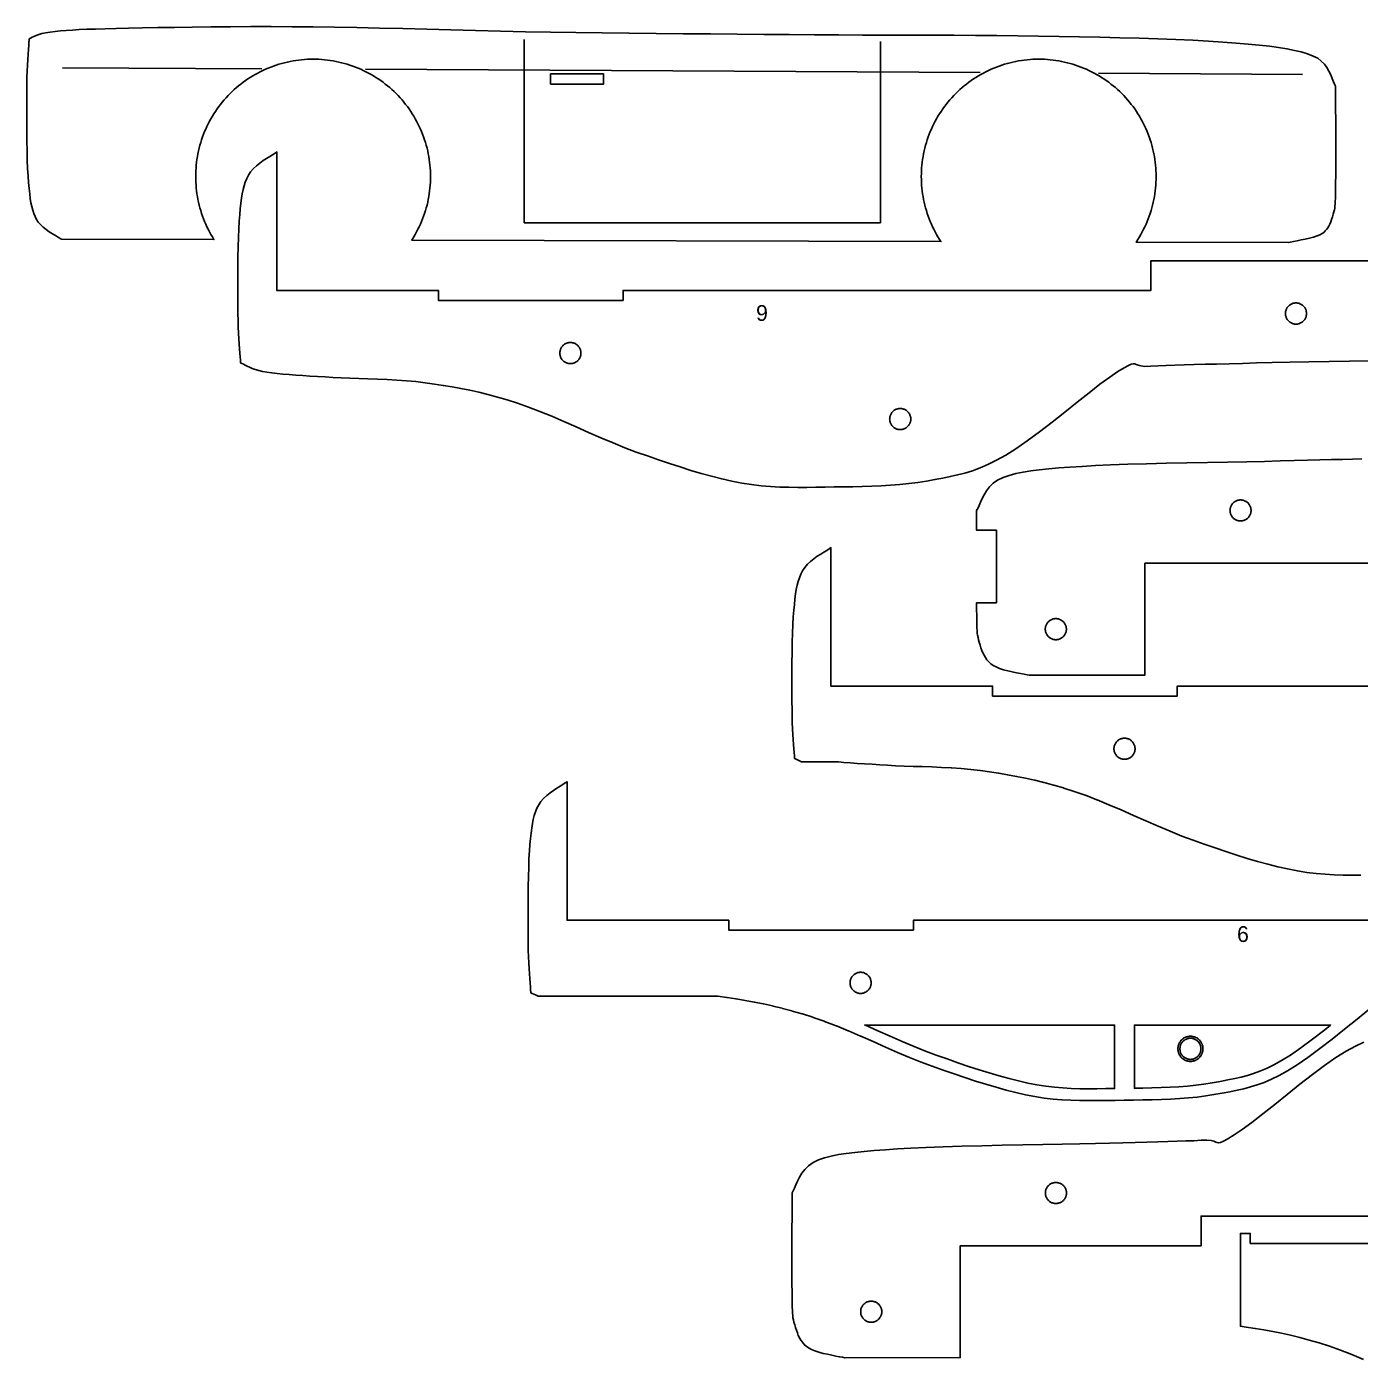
# Model space of a CAD drawing. Header units: metres. Extents: x 5 to 586, y 16 to 394.
# Drawn here: x 6 to 208.2, y 42.9 to 245 of the extents above; entities that cross this region are included whole.
import ezdxf
from ezdxf.enums import TextEntityAlignment as Align

# ---------------------------------------------------------------- set-up
doc = ezdxf.new("R2010")
doc.units = ezdxf.units.M
for name, color, linetype in [('CORTAR', 1, 'Continuous'), ('GRABAR', 5, 'Continuous'), ('GRABAR_RELLENO', 4, 'Continuous')]:
    doc.layers.add(name, color=color, linetype=linetype)

msp = doc.modelspace()

# ---------------------------------------------------------------- linework, layer by layer
at = {"layer": 'CORTAR'}
for points in [[(204.37, 236.08), (204.34, 236.13), (204.31, 236.19), (204.12, 236.62), (204.11, 236.65), (203.91, 237.16), (203.68, 237.71), (203.41, 238.26), (203.1, 238.81), (202.72, 239.32), (202.26, 239.78), (201.71, 240.2), (201.02, 240.55), (200.17, 240.87), (199.22, 241.16), (198.18, 241.41), (197.04, 241.64), (195.78, 241.85), (194.39, 242.03), (192.86, 242.2), (191.19, 242.36), (189.35, 242.52), (187.35, 242.67), (185.16, 242.82), (182.77, 242.95), (180.2, 243.06), (177.48, 243.16), (174.64, 243.25), (171.7, 243.32), (168.68, 243.39), (165.61, 243.46), (162.51, 243.51), (159.41, 243.57), (156.28, 243.62), (153.09, 243.65), (149.85, 243.67), (146.54, 243.69), (143.17, 243.7), (139.74, 243.71), (136.25, 243.72), (132.7, 243.73), (132.7, 243.73), (129.09, 243.74), (129.09, 243.74), (125.42, 243.77), (125.41, 243.77), (121.64, 243.8), (117.73, 243.83), (113.73, 243.86), (109.65, 243.9), (105.54, 243.93), (101.41, 243.97), (97.31, 244.01), (97.31, 244.01), (93.25, 244.06), (93.25, 244.06), (89.27, 244.11), (89.27, 244.11), (85.41, 244.17), (85.4, 244.17), (81.61, 244.24), (81.6, 244.24), (77.82, 244.32), (77.81, 244.32), (74.05, 244.41), (74.05, 244.41), (70.32, 244.51), (66.65, 244.61), (63.03, 244.7), (59.48, 244.79), (56.03, 244.87), (52.66, 244.93), (49.41, 244.97), (46.22, 244.99), (43.05, 245), (39.93, 245), (36.88, 244.98), (33.93, 244.96), (31.1, 244.93), (28.41, 244.89), (25.89, 244.85), (23.56, 244.81), (21.44, 244.77), (19.56, 244.73), (17.9, 244.69), (16.43, 244.64), (15.13, 244.6), (13.97, 244.55), (12.94, 244.49), (12.01, 244.42), (11.15, 244.35), (10.33, 244.27), (9.56, 244.18), (8.86, 244.07), (8.29, 243.95), (7.82, 243.81), (7.43, 243.67), (7.1, 243.53), (6.82, 243.39), (6.57, 243.25), (6.38, 243.13), (6.36, 242.78), (6.35, 242.78), (6.31, 242.2), (6.26, 241.55), (6.21, 240.83), (6.16, 240.04), (6.11, 239.18), (6.07, 238.27), (6.04, 237.29), (6.02, 236.26), (6.01, 235.09), (6, 233.77), (6, 232.33), (6, 230.8), (6.01, 229.25), (6.03, 227.69), (6.05, 226.18), (6.09, 224.76), (6.15, 223.47), (6.22, 222.34), (6.3, 221.35), (6.37, 220.46), (6.46, 219.66), (6.55, 218.94), (6.65, 218.29), (6.77, 217.71), (6.91, 217.18), (7.07, 216.68), (7.27, 216.21), (7.49, 215.77), (7.75, 215.37), (8.09, 214.99), (8.49, 214.61), (8.94, 214.25), (9.42, 213.91), (9.91, 213.6), (10.38, 213.31), (10.81, 213.05), (10.82, 213.04), (11.18, 212.81), (11.24, 212.78), (11.24, 212.77), (34.41, 212.71), (34.38, 212.75), (34.15, 213.12), (33.93, 213.5), (33.72, 213.88), (33.52, 214.27), (33.33, 214.66), (33.15, 215.06), (32.98, 215.46), (32.81, 215.86), (32.66, 216.27), (32.52, 216.69), (32.39, 217.1), (32.27, 217.52), (32.16, 217.94), (32.05, 218.37), (31.96, 218.8), (31.88, 219.23), (31.81, 219.66), (31.76, 220.09), (31.71, 220.52), (31.67, 220.96), (31.64, 221.4), (31.63, 221.83), (31.62, 222.27), (31.63, 222.71), (31.64, 223.14), (31.67, 223.58), (31.71, 224.01), (31.76, 224.45), (31.81, 224.88), (31.88, 225.31), (31.96, 225.74), (32.05, 226.17), (32.16, 226.59), (32.27, 227.02), (32.39, 227.44), (32.52, 227.85), (32.66, 228.27), (32.81, 228.68), (32.98, 229.08), (33.15, 229.48), (33.33, 229.88), (33.52, 230.27), (33.72, 230.66), (33.93, 231.04), (34.15, 231.42), (34.38, 231.79), (34.62, 232.16), (34.87, 232.52), (35.12, 232.87), (35.39, 233.22), (35.66, 233.56), (35.94, 233.9), (36.23, 234.22), (36.53, 234.54), (36.84, 234.86), (37.15, 235.16), (37.47, 235.46), (37.8, 235.75), (38.13, 236.03), (38.47, 236.3), (38.82, 236.57), (39.17, 236.82), (39.53, 237.07), (39.9, 237.31), (40.27, 237.54), (40.65, 237.76), (41.03, 237.97), (41.42, 238.17), (41.81, 238.36), (42.21, 238.54), (42.61, 238.71), (43.02, 238.88), (43.43, 239.03), (43.84, 239.17), (44.25, 239.3), (44.67, 239.42), (45.1, 239.54), (45.52, 239.64), (45.95, 239.73), (46.38, 239.81), (46.81, 239.88), (47.24, 239.94), (47.68, 239.98), (48.11, 240.02), (48.55, 240.05), (48.99, 240.06), (49.42, 240.07), (49.86, 240.06), (50.3, 240.05), (50.73, 240.02), (51.17, 239.98), (51.6, 239.94), (52.03, 239.88), (52.47, 239.81), (52.89, 239.73), (53.32, 239.64), (53.75, 239.54), (54.17, 239.42), (54.59, 239.3), (55.01, 239.17), (55.42, 239.03), (55.83, 238.88), (56.23, 238.71), (56.64, 238.54), (57.03, 238.36), (57.42, 238.17), (57.81, 237.97), (58.2, 237.76), (58.57, 237.54), (58.94, 237.31), (59.31, 237.07), (59.67, 236.82), (60.03, 236.57), (60.37, 236.3), (60.71, 236.03), (61.05, 235.75), (61.38, 235.46), (61.7, 235.16), (62.01, 234.86), (62.31, 234.54), (62.61, 234.22), (62.9, 233.9), (63.18, 233.56), (63.45, 233.22), (63.72, 232.87), (63.97, 232.52), (64.22, 232.16), (64.46, 231.79), (64.69, 231.42), (64.91, 231.04), (65.12, 230.66), (65.32, 230.27), (65.51, 229.88), (65.69, 229.48), (65.87, 229.08), (66.03, 228.68), (66.18, 228.27), (66.32, 227.85), (66.46, 227.44), (66.58, 227.02), (66.69, 226.59), (66.79, 226.17), (66.88, 225.74), (66.96, 225.31), (67.03, 224.88), (67.09, 224.45), (67.14, 224.01), (67.17, 223.58), (67.2, 223.14), (67.22, 222.71), (67.22, 222.27), (67.22, 221.83), (67.2, 221.4), (67.17, 220.96), (67.14, 220.52), (67.09, 220.09), (67.03, 219.66), (66.96, 219.23), (66.88, 218.8), (66.79, 218.37), (66.69, 217.94), (66.58, 217.52), (66.46, 217.1), (66.32, 216.69), (66.18, 216.27), (66.03, 215.86), (65.87, 215.46), (65.69, 215.06), (65.51, 214.66), (65.32, 214.27), (65.12, 213.88), (64.91, 213.5), (64.69, 213.12), (64.46, 212.75), (64.38, 212.63), (144.6, 212.41), (144.38, 212.75), (144.15, 213.12), (143.93, 213.5), (143.72, 213.88), (143.52, 214.27), (143.33, 214.66), (143.15, 215.06), (142.98, 215.46), (142.81, 215.86), (142.66, 216.27), (142.52, 216.69), (142.39, 217.1), (142.27, 217.52), (142.16, 217.94), (142.05, 218.37), (141.96, 218.8), (141.88, 219.23), (141.81, 219.66), (141.76, 220.09), (141.71, 220.52), (141.67, 220.96), (141.64, 221.4), (141.63, 221.83), (141.62, 222.27), (141.63, 222.71), (141.64, 223.14), (141.67, 223.58), (141.71, 224.01), (141.76, 224.45), (141.81, 224.88), (141.88, 225.31), (141.96, 225.74), (142.05, 226.17), (142.16, 226.59), (142.27, 227.02), (142.39, 227.44), (142.52, 227.85), (142.66, 228.27), (142.81, 228.68), (142.98, 229.08), (143.15, 229.48), (143.33, 229.88), (143.52, 230.27), (143.72, 230.66), (143.93, 231.04), (144.15, 231.42), (144.38, 231.79), (144.62, 232.16), (144.87, 232.52), (145.12, 232.87), (145.39, 233.22), (145.66, 233.56), (145.94, 233.9), (146.23, 234.22), (146.53, 234.54), (146.84, 234.86), (147.15, 235.16), (147.47, 235.46), (147.8, 235.75), (148.13, 236.03), (148.47, 236.3), (148.82, 236.57), (149.17, 236.82), (149.53, 237.07), (149.9, 237.31), (150.27, 237.54), (150.65, 237.76), (151.03, 237.97), (151.42, 238.17), (151.81, 238.36), (152.21, 238.54), (152.61, 238.71), (153.02, 238.88), (153.43, 239.03), (153.84, 239.17), (154.25, 239.3), (154.67, 239.42), (155.1, 239.54), (155.52, 239.64), (155.95, 239.73), (156.38, 239.81), (156.81, 239.88), (157.24, 239.94), (157.68, 239.98), (158.11, 240.02), (158.55, 240.05), (158.99, 240.06), (159.42, 240.07), (159.86, 240.06), (160.3, 240.05), (160.73, 240.02), (161.17, 239.98), (161.6, 239.94), (162.03, 239.88), (162.47, 239.81), (162.89, 239.73), (163.32, 239.64), (163.75, 239.54), (164.17, 239.42), (164.59, 239.3), (165.01, 239.17), (165.42, 239.03), (165.83, 238.88), (166.23, 238.71), (166.64, 238.54), (167.03, 238.36), (167.42, 238.17), (167.81, 237.97), (168.2, 237.76), (168.57, 237.54), (168.94, 237.31), (169.31, 237.07), (169.67, 236.82), (170.03, 236.57), (170.37, 236.3), (170.71, 236.03), (171.05, 235.75), (171.38, 235.46), (171.7, 235.16), (172.01, 234.86), (172.31, 234.54), (172.61, 234.22), (172.9, 233.9), (173.18, 233.56), (173.45, 233.22), (173.72, 232.87), (173.97, 232.52), (174.22, 232.16), (174.46, 231.79), (174.69, 231.42), (174.91, 231.04), (175.12, 230.66), (175.32, 230.27), (175.51, 229.88), (175.69, 229.48), (175.87, 229.08), (176.03, 228.68), (176.18, 228.27), (176.32, 227.85), (176.46, 227.44), (176.58, 227.02), (176.69, 226.59), (176.79, 226.17), (176.88, 225.74), (176.96, 225.31), (177.03, 224.88), (177.09, 224.45), (177.14, 224.01), (177.17, 223.58), (177.2, 223.14), (177.22, 222.71), (177.22, 222.27), (177.22, 221.83), (177.2, 221.4), (177.17, 220.96), (177.14, 220.52), (177.09, 220.09), (177.03, 219.66), (176.96, 219.23), (176.88, 218.8), (176.79, 218.37), (176.69, 217.94), (176.58, 217.52), (176.46, 217.1), (176.32, 216.69), (176.18, 216.27), (176.03, 215.86), (175.87, 215.46), (175.69, 215.06), (175.51, 214.66), (175.32, 214.27), (175.12, 213.88), (174.91, 213.5), (174.69, 213.12), (174.46, 212.75), (174.22, 212.38), (174.19, 212.33), (197.31, 212.27), (197.54, 212.32), (197.57, 212.33), (198.03, 212.42), (198.04, 212.42), (198.59, 212.53), (199.19, 212.65), (199.83, 212.78), (200.46, 212.92), (201.07, 213.09), (201.61, 213.26), (202.06, 213.44), (202.38, 213.62), (202.64, 213.8), (202.87, 214.02), (203.07, 214.25), (203.25, 214.5), (203.41, 214.77), (203.55, 215.07), (203.69, 215.4), (203.82, 215.76), (203.94, 216.15), (204.06, 216.55), (204.16, 216.92), (204.24, 217.22), (204.29, 217.5), (204.33, 217.79), (204.35, 218.11), (204.37, 218.51), (204.39, 219.01), (204.39, 219.62), (204.41, 220.37), (204.41, 220.38), (204.42, 221.29), (204.44, 222.44), (204.45, 223.87), (204.45, 225.51), (204.45, 227.27), (204.45, 229.08), (204.44, 230.87), (204.43, 232.55), (204.43, 234.07), (204.42, 235.33), (204.42, 235.33), (204.42, 235.99), (204.37, 236.08)], [(196.83, 201.4), (196.84, 201.29), (196.85, 201.19), (196.88, 201.09), (196.91, 200.99), (196.94, 200.89), (196.99, 200.79), (197.04, 200.7), (197.09, 200.61), (197.15, 200.53), (197.22, 200.45), (197.29, 200.37), (197.37, 200.3), (197.45, 200.23), (197.53, 200.17), (197.62, 200.11), (197.71, 200.07), (197.81, 200.02), (197.91, 199.98), (198.01, 199.95), (198.11, 199.93), (198.21, 199.91), (198.32, 199.9), (198.42, 199.9), (198.53, 199.9), (198.63, 199.91), (198.73, 199.93), (198.84, 199.95), (198.94, 199.98), (199.03, 200.02), (199.13, 200.07), (199.22, 200.11), (199.31, 200.17), (199.4, 200.23), (199.48, 200.3), (199.55, 200.37), (199.62, 200.45), (199.69, 200.53), (199.75, 200.61), (199.81, 200.7), (199.86, 200.79), (199.9, 200.89), (199.94, 200.99), (199.97, 201.09), (199.99, 201.19), (200.01, 201.29), (200.02, 201.4), (200.02, 201.5), (200.02, 201.6), (200.01, 201.71), (199.99, 201.81), (199.97, 201.91), (199.94, 202.01), (199.9, 202.11), (199.86, 202.21), (199.81, 202.3), (199.75, 202.39), (199.69, 202.47), (199.62, 202.55), (199.55, 202.63), (199.48, 202.7), (199.4, 202.77), (199.31, 202.83), (199.22, 202.89), (199.13, 202.93), (199.03, 202.98), (198.94, 203.02), (198.84, 203.05), (198.73, 203.07), (198.63, 203.09), (198.53, 203.1), (198.42, 203.1), (198.32, 203.1), (198.21, 203.09), (198.11, 203.07), (198.01, 203.05), (197.91, 203.02), (197.81, 202.98), (197.71, 202.93), (197.62, 202.89), (197.53, 202.83), (197.45, 202.77), (197.37, 202.7), (197.29, 202.63), (197.22, 202.55), (197.15, 202.47), (197.09, 202.39), (197.04, 202.3), (196.99, 202.21), (196.94, 202.11), (196.91, 202.01), (196.88, 201.91), (196.85, 201.81), (196.84, 201.71), (196.83, 201.6), (196.82, 201.5), (196.83, 201.4)], [(86.84, 195.29), (86.85, 195.19), (86.88, 195.09), (86.91, 194.99), (86.94, 194.89), (86.99, 194.79), (87.04, 194.7), (87.09, 194.61), (87.15, 194.53), (87.22, 194.45), (87.29, 194.37), (87.37, 194.3), (87.45, 194.23), (87.53, 194.17), (87.62, 194.11), (87.71, 194.07), (87.81, 194.02), (87.91, 193.98), (88.01, 193.95), (88.11, 193.93), (88.21, 193.91), (88.32, 193.9), (88.42, 193.9), (88.53, 193.9), (88.63, 193.91), (88.73, 193.93), (88.84, 193.95), (88.94, 193.98), (89.03, 194.02), (89.13, 194.07), (89.22, 194.11), (89.31, 194.17), (89.4, 194.23), (89.48, 194.3), (89.55, 194.37), (89.62, 194.45), (89.69, 194.53), (89.75, 194.61), (89.81, 194.7), (89.86, 194.79), (89.9, 194.89), (89.94, 194.99), (89.97, 195.09), (89.99, 195.19), (90.01, 195.29), (90.02, 195.4), (90.02, 195.5), (90.02, 195.6), (90.01, 195.71), (89.99, 195.81), (89.97, 195.91), (89.94, 196.01), (89.9, 196.11), (89.86, 196.21), (89.81, 196.3), (89.75, 196.39), (89.69, 196.47), (89.62, 196.55), (89.55, 196.63), (89.48, 196.7), (89.4, 196.77), (89.31, 196.83), (89.22, 196.89), (89.13, 196.93), (89.03, 196.98), (88.94, 197.02), (88.84, 197.05), (88.73, 197.07), (88.63, 197.09), (88.53, 197.1), (88.42, 197.1), (88.32, 197.1), (88.21, 197.09), (88.11, 197.07), (88.01, 197.05), (87.91, 197.02), (87.81, 196.98), (87.71, 196.93), (87.62, 196.89), (87.53, 196.83), (87.45, 196.77), (87.37, 196.7), (87.29, 196.63), (87.22, 196.55), (87.15, 196.47), (87.09, 196.39), (87.04, 196.3), (86.99, 196.21), (86.94, 196.11), (86.91, 196.01), (86.88, 195.91), (86.85, 195.81), (86.84, 195.71), (86.83, 195.6), (86.82, 195.5), (86.83, 195.4), (86.84, 195.29)], [(136.85, 185.19), (136.88, 185.09), (136.91, 184.99), (136.94, 184.89), (136.99, 184.79), (137.04, 184.7), (137.09, 184.61), (137.15, 184.53), (137.22, 184.45), (137.29, 184.37), (137.37, 184.3), (137.45, 184.23), (137.53, 184.17), (137.62, 184.11), (137.71, 184.07), (137.81, 184.02), (137.91, 183.98), (138.01, 183.95), (138.11, 183.93), (138.21, 183.91), (138.32, 183.9), (138.42, 183.9), (138.53, 183.9), (138.63, 183.91), (138.73, 183.93), (138.84, 183.95), (138.94, 183.98), (139.03, 184.02), (139.13, 184.07), (139.22, 184.11), (139.31, 184.17), (139.4, 184.23), (139.48, 184.3), (139.55, 184.37), (139.62, 184.45), (139.69, 184.53), (139.75, 184.61), (139.81, 184.7), (139.86, 184.79), (139.9, 184.89), (139.94, 184.99), (139.97, 185.09), (139.99, 185.19), (140.01, 185.29), (140.02, 185.4), (140.02, 185.5), (140.02, 185.6), (140.01, 185.71), (139.99, 185.81), (139.97, 185.91), (139.94, 186.01), (139.9, 186.11), (139.86, 186.21), (139.81, 186.3), (139.75, 186.39), (139.69, 186.47), (139.62, 186.55), (139.55, 186.63), (139.48, 186.7), (139.4, 186.77), (139.31, 186.83), (139.22, 186.89), (139.13, 186.93), (139.03, 186.98), (138.94, 187.02), (138.84, 187.05), (138.73, 187.07), (138.63, 187.09), (138.53, 187.1), (138.42, 187.1), (138.32, 187.1), (138.21, 187.09), (138.11, 187.07), (138.01, 187.05), (137.91, 187.02), (137.81, 186.98), (137.71, 186.93), (137.62, 186.89), (137.53, 186.83), (137.45, 186.77), (137.37, 186.7), (137.29, 186.63), (137.22, 186.55), (137.15, 186.47), (137.09, 186.39), (137.04, 186.3), (136.99, 186.21), (136.94, 186.11), (136.91, 186.01), (136.88, 185.91), (136.85, 185.81), (136.84, 185.71), (136.83, 185.6), (136.82, 185.5), (136.83, 185.4), (136.84, 185.29), (136.85, 185.19)], [(191.61, 171.74), (191.6, 171.84), (191.58, 171.95), (191.56, 172.05), (191.53, 172.15), (191.49, 172.25), (191.45, 172.34), (191.4, 172.44), (191.34, 172.52), (191.28, 172.61), (191.22, 172.69), (191.15, 172.77), (191.07, 172.84), (190.99, 172.9), (190.9, 172.97), (190.81, 173.02), (190.72, 173.07), (190.63, 173.11), (190.53, 173.15), (190.43, 173.18), (190.33, 173.2), (190.22, 173.22), (190.12, 173.23), (190.01, 173.24), (189.91, 173.23), (189.81, 173.22), (189.7, 173.2), (189.6, 173.18), (189.5, 173.15), (189.4, 173.11), (189.31, 173.07), (189.21, 173.02), (189.13, 172.97), (189.04, 172.9), (188.96, 172.84), (188.88, 172.77), (188.81, 172.69), (188.74, 172.61), (188.68, 172.52), (188.63, 172.44), (188.58, 172.34), (188.54, 172.25), (188.5, 172.15), (188.47, 172.05), (188.44, 171.95), (188.43, 171.84), (188.42, 171.74), (188.41, 171.64), (188.42, 171.53), (188.43, 171.43), (188.44, 171.32), (188.47, 171.22), (188.5, 171.12), (188.54, 171.02), (188.58, 170.93), (188.63, 170.84), (188.68, 170.75), (188.74, 170.66), (188.81, 170.58), (188.88, 170.5), (188.96, 170.43), (189.04, 170.37), (189.13, 170.3), (189.21, 170.25), (189.31, 170.2), (189.4, 170.16), (189.5, 170.12), (189.6, 170.09), (189.7, 170.07), (189.81, 170.05), (189.91, 170.04), (190.01, 170.04), (190.12, 170.04), (190.22, 170.05), (190.33, 170.07), (190.43, 170.09), (190.53, 170.12), (190.63, 170.16), (190.72, 170.2), (190.81, 170.25), (190.9, 170.3), (190.99, 170.37), (191.07, 170.43), (191.15, 170.5), (191.22, 170.58), (191.28, 170.66), (191.34, 170.75), (191.4, 170.84), (191.45, 170.93), (191.49, 171.02), (191.53, 171.12), (191.56, 171.22), (191.58, 171.32), (191.6, 171.43), (191.61, 171.53), (191.61, 171.64), (191.61, 171.74)], [(163.56, 154.05), (163.53, 154.15), (163.49, 154.25), (163.45, 154.34), (163.4, 154.44), (163.34, 154.52), (163.28, 154.61), (163.22, 154.69), (163.15, 154.77), (163.07, 154.84), (162.99, 154.9), (162.9, 154.97), (162.81, 155.02), (162.72, 155.07), (162.63, 155.11), (162.53, 155.15), (162.43, 155.18), (162.33, 155.2), (162.22, 155.22), (162.12, 155.23), (162.01, 155.24), (161.91, 155.23), (161.81, 155.22), (161.7, 155.2), (161.6, 155.18), (161.5, 155.15), (161.4, 155.11), (161.31, 155.07), (161.21, 155.02), (161.13, 154.97), (161.04, 154.9), (160.96, 154.84), (160.88, 154.77), (160.81, 154.69), (160.74, 154.61), (160.68, 154.52), (160.63, 154.44), (160.58, 154.34), (160.54, 154.25), (160.5, 154.15), (160.47, 154.05), (160.44, 153.95), (160.43, 153.84), (160.42, 153.74), (160.41, 153.64), (160.42, 153.53), (160.43, 153.43), (160.44, 153.32), (160.47, 153.22), (160.5, 153.12), (160.54, 153.02), (160.58, 152.93), (160.63, 152.84), (160.68, 152.75), (160.74, 152.66), (160.81, 152.58), (160.88, 152.5), (160.96, 152.43), (161.04, 152.37), (161.13, 152.3), (161.21, 152.25), (161.31, 152.2), (161.4, 152.16), (161.5, 152.12), (161.6, 152.09), (161.7, 152.07), (161.81, 152.05), (161.91, 152.04), (162.01, 152.04), (162.12, 152.04), (162.22, 152.05), (162.33, 152.07), (162.43, 152.09), (162.53, 152.12), (162.63, 152.16), (162.72, 152.2), (162.81, 152.25), (162.9, 152.3), (162.99, 152.37), (163.07, 152.43), (163.15, 152.5), (163.22, 152.58), (163.28, 152.66), (163.34, 152.75), (163.4, 152.84), (163.45, 152.93), (163.49, 153.02), (163.53, 153.12), (163.56, 153.22), (163.58, 153.32), (163.6, 153.43), (163.61, 153.53), (163.61, 153.64), (163.61, 153.74), (163.6, 153.84), (163.58, 153.95), (163.56, 154.05)], [(170.84, 135.29), (170.85, 135.19), (170.88, 135.09), (170.91, 134.99), (170.94, 134.89), (170.99, 134.79), (171.04, 134.7), (171.09, 134.61), (171.15, 134.53), (171.22, 134.45), (171.29, 134.37), (171.37, 134.3), (171.45, 134.23), (171.53, 134.17), (171.62, 134.11), (171.71, 134.07), (171.81, 134.02), (171.91, 133.98), (172.01, 133.95), (172.11, 133.93), (172.21, 133.91), (172.32, 133.9), (172.42, 133.9), (172.53, 133.9), (172.63, 133.91), (172.73, 133.93), (172.84, 133.95), (172.94, 133.98), (173.03, 134.02), (173.13, 134.07), (173.22, 134.11), (173.31, 134.17), (173.4, 134.23), (173.48, 134.3), (173.55, 134.37), (173.62, 134.45), (173.69, 134.53), (173.75, 134.61), (173.81, 134.7), (173.86, 134.79), (173.9, 134.89), (173.94, 134.99), (173.97, 135.09), (173.99, 135.19), (174.01, 135.29), (174.02, 135.4), (174.02, 135.5), (174.02, 135.6), (174.01, 135.71), (173.99, 135.81), (173.97, 135.91), (173.94, 136.01), (173.9, 136.11), (173.86, 136.21), (173.81, 136.3), (173.75, 136.39), (173.69, 136.47), (173.62, 136.55), (173.55, 136.63), (173.48, 136.7), (173.4, 136.77), (173.31, 136.83), (173.22, 136.89), (173.13, 136.93), (173.03, 136.98), (172.94, 137.02), (172.84, 137.05), (172.73, 137.07), (172.63, 137.09), (172.53, 137.1), (172.42, 137.1), (172.32, 137.1), (172.21, 137.09), (172.11, 137.07), (172.01, 137.05), (171.91, 137.02), (171.81, 136.98), (171.71, 136.93), (171.62, 136.89), (171.53, 136.83), (171.45, 136.77), (171.37, 136.7), (171.29, 136.63), (171.22, 136.55), (171.15, 136.47), (171.09, 136.39), (171.04, 136.3), (170.99, 136.21), (170.94, 136.11), (170.91, 136.01), (170.88, 135.91), (170.85, 135.81), (170.84, 135.71), (170.83, 135.6), (170.82, 135.5), (170.83, 135.4), (170.84, 135.29)], [(130.84, 99.79), (130.85, 99.69), (130.88, 99.59), (130.91, 99.49), (130.94, 99.39), (130.99, 99.29), (131.04, 99.2), (131.09, 99.11), (131.15, 99.03), (131.22, 98.95), (131.29, 98.87), (131.37, 98.8), (131.45, 98.73), (131.53, 98.67), (131.62, 98.61), (131.71, 98.57), (131.81, 98.52), (131.91, 98.48), (132.01, 98.45), (132.11, 98.43), (132.21, 98.41), (132.32, 98.4), (132.42, 98.4), (132.53, 98.4), (132.63, 98.41), (132.73, 98.43), (132.84, 98.45), (132.94, 98.48), (133.03, 98.52), (133.13, 98.57), (133.22, 98.61), (133.31, 98.67), (133.4, 98.73), (133.48, 98.8), (133.55, 98.87), (133.62, 98.95), (133.69, 99.03), (133.75, 99.11), (133.81, 99.2), (133.86, 99.29), (133.9, 99.39), (133.94, 99.49), (133.97, 99.59), (133.99, 99.69), (134.01, 99.79), (134.02, 99.9), (134.02, 100), (134.02, 100.1), (134.01, 100.21), (133.99, 100.31), (133.97, 100.41), (133.94, 100.51), (133.9, 100.61), (133.86, 100.71), (133.81, 100.8), (133.75, 100.89), (133.69, 100.97), (133.62, 101.05), (133.55, 101.13), (133.48, 101.2), (133.4, 101.27), (133.31, 101.33), (133.22, 101.39), (133.13, 101.43), (133.03, 101.48), (132.94, 101.52), (132.84, 101.55), (132.73, 101.57), (132.63, 101.59), (132.53, 101.6), (132.42, 101.6), (132.32, 101.6), (132.21, 101.59), (132.11, 101.57), (132.01, 101.55), (131.91, 101.52), (131.81, 101.48), (131.71, 101.43), (131.62, 101.39), (131.53, 101.33), (131.45, 101.27), (131.37, 101.2), (131.29, 101.13), (131.22, 101.05), (131.15, 100.97), (131.09, 100.89), (131.04, 100.8), (130.99, 100.71), (130.94, 100.61), (130.91, 100.51), (130.88, 100.41), (130.85, 100.31), (130.84, 100.21), (130.83, 100.1), (130.82, 100), (130.83, 99.9), (130.84, 99.79)], [(180.85, 89.69), (180.88, 89.59), (180.91, 89.49), (180.94, 89.39), (180.99, 89.29), (181.04, 89.2), (181.09, 89.11), (181.15, 89.03), (181.22, 88.95), (181.29, 88.87), (181.37, 88.8), (181.45, 88.73), (181.53, 88.67), (181.62, 88.61), (181.71, 88.57), (181.81, 88.52), (181.91, 88.48), (182.01, 88.45), (182.11, 88.43), (182.21, 88.41), (182.32, 88.4), (182.42, 88.4), (182.53, 88.4), (182.63, 88.41), (182.73, 88.43), (182.84, 88.45), (182.94, 88.48), (183.03, 88.52), (183.13, 88.57), (183.22, 88.61), (183.31, 88.67), (183.4, 88.73), (183.48, 88.8), (183.55, 88.87), (183.62, 88.95), (183.69, 89.03), (183.75, 89.11), (183.81, 89.2), (183.86, 89.29), (183.9, 89.39), (183.94, 89.49), (183.97, 89.59), (183.99, 89.69), (184.01, 89.79), (184.02, 89.9), (184.02, 90), (184.02, 90.1), (184.01, 90.21), (183.99, 90.31), (183.97, 90.41), (183.94, 90.51), (183.9, 90.61), (183.86, 90.71), (183.81, 90.8), (183.75, 90.89), (183.69, 90.97), (183.62, 91.05), (183.55, 91.13), (183.48, 91.2), (183.4, 91.27), (183.31, 91.33), (183.22, 91.39), (183.13, 91.43), (183.03, 91.48), (182.94, 91.52), (182.84, 91.55), (182.73, 91.57), (182.63, 91.59), (182.53, 91.6), (182.42, 91.6), (182.32, 91.6), (182.21, 91.59), (182.11, 91.57), (182.01, 91.55), (181.91, 91.52), (181.81, 91.48), (181.71, 91.43), (181.62, 91.39), (181.53, 91.33), (181.45, 91.27), (181.37, 91.2), (181.29, 91.13), (181.22, 91.05), (181.15, 90.97), (181.09, 90.89), (181.04, 90.8), (180.99, 90.71), (180.94, 90.61), (180.91, 90.51), (180.88, 90.41), (180.85, 90.31), (180.84, 90.21), (180.83, 90.1), (180.82, 90), (180.83, 89.9), (180.84, 89.79), (180.85, 89.69)], [(163.63, 68.24), (163.62, 68.34), (163.6, 68.45), (163.57, 68.55), (163.54, 68.65), (163.51, 68.75), (163.46, 68.84), (163.42, 68.94), (163.36, 69.02), (163.3, 69.11), (163.23, 69.19), (163.16, 69.27), (163.08, 69.34), (163, 69.4), (162.92, 69.47), (162.83, 69.52), (162.74, 69.57), (162.64, 69.61), (162.54, 69.65), (162.44, 69.68), (162.34, 69.7), (162.24, 69.72), (162.13, 69.73), (162.03, 69.74), (161.92, 69.73), (161.82, 69.72), (161.72, 69.7), (161.62, 69.68), (161.52, 69.65), (161.42, 69.61), (161.32, 69.57), (161.23, 69.52), (161.14, 69.47), (161.06, 69.4), (160.97, 69.34), (160.9, 69.27), (160.83, 69.19), (160.76, 69.11), (160.7, 69.02), (160.64, 68.94), (160.59, 68.84), (160.55, 68.75), (160.51, 68.65), (160.48, 68.55), (160.46, 68.45), (160.44, 68.34), (160.43, 68.24), (160.43, 68.14), (160.43, 68.03), (160.44, 67.93), (160.46, 67.82), (160.48, 67.72), (160.51, 67.62), (160.55, 67.52), (160.59, 67.43), (160.64, 67.34), (160.7, 67.25), (160.76, 67.16), (160.83, 67.08), (160.9, 67), (160.97, 66.93), (161.06, 66.87), (161.14, 66.8), (161.23, 66.75), (161.32, 66.7), (161.42, 66.66), (161.52, 66.62), (161.62, 66.59), (161.72, 66.57), (161.82, 66.55), (161.92, 66.54), (162.03, 66.54), (162.13, 66.54), (162.24, 66.55), (162.34, 66.57), (162.44, 66.59), (162.54, 66.62), (162.64, 66.66), (162.74, 66.7), (162.83, 66.75), (162.92, 66.8), (163, 66.87), (163.08, 66.93), (163.16, 67), (163.23, 67.08), (163.3, 67.16), (163.36, 67.25), (163.42, 67.34), (163.46, 67.43), (163.51, 67.52), (163.54, 67.62), (163.57, 67.72), (163.6, 67.82), (163.62, 67.93), (163.63, 68.03), (163.63, 68.14), (163.63, 68.24)], [(135.57, 50.55), (135.54, 50.65), (135.51, 50.75), (135.46, 50.84), (135.42, 50.94), (135.36, 51.02), (135.3, 51.11), (135.23, 51.19), (135.16, 51.27), (135.08, 51.34), (135, 51.4), (134.92, 51.47), (134.83, 51.52), (134.74, 51.57), (134.64, 51.61), (134.54, 51.65), (134.44, 51.68), (134.34, 51.7), (134.24, 51.72), (134.13, 51.73), (134.03, 51.74), (133.92, 51.73), (133.82, 51.72), (133.72, 51.7), (133.62, 51.68), (133.52, 51.65), (133.42, 51.61), (133.32, 51.57), (133.23, 51.52), (133.14, 51.47), (133.06, 51.4), (132.97, 51.34), (132.9, 51.27), (132.83, 51.19), (132.76, 51.11), (132.7, 51.02), (132.64, 50.94), (132.59, 50.84), (132.55, 50.75), (132.51, 50.65), (132.48, 50.55), (132.46, 50.45), (132.44, 50.34), (132.43, 50.24), (132.43, 50.14), (132.43, 50.03), (132.44, 49.93), (132.46, 49.82), (132.48, 49.72), (132.51, 49.62), (132.55, 49.52), (132.59, 49.43), (132.64, 49.34), (132.7, 49.25), (132.76, 49.16), (132.83, 49.08), (132.9, 49), (132.97, 48.93), (133.06, 48.87), (133.14, 48.8), (133.23, 48.75), (133.32, 48.7), (133.42, 48.66), (133.52, 48.62), (133.62, 48.59), (133.72, 48.57), (133.82, 48.55), (133.92, 48.54), (134.03, 48.54), (134.13, 48.54), (134.24, 48.55), (134.34, 48.57), (134.44, 48.59), (134.54, 48.62), (134.64, 48.66), (134.74, 48.7), (134.83, 48.75), (134.92, 48.8), (135, 48.87), (135.08, 48.93), (135.16, 49), (135.23, 49.08), (135.3, 49.16), (135.36, 49.25), (135.42, 49.34), (135.46, 49.43), (135.51, 49.52), (135.54, 49.62), (135.57, 49.72), (135.6, 49.82), (135.62, 49.93), (135.63, 50.03), (135.63, 50.14), (135.63, 50.24), (135.62, 50.34), (135.6, 50.45), (135.57, 50.55)]]:
    msp.add_lwpolyline(points, close=True, dxfattribs=at)
for points in [[(209.65, 194.33), (206.55, 194.27), (203.43, 194.21), (200.38, 194.16), (197.48, 194.11), (194.8, 194.06), (192.42, 194), (190.29, 193.94), (188.28, 193.89), (186.39, 193.84), (184.63, 193.8), (182.98, 193.76), (181.45, 193.71), (180.04, 193.67), (178.73, 193.62), (177.52, 193.56), (176.42, 193.5), (175.53, 193.49), (174.91, 193.55), (174.49, 193.66), (174.21, 193.77), (173.98, 193.86), (173.76, 193.89), (173.46, 193.82), (173.01, 193.63), (172.36, 193.26), (171.42, 192.7), (170.19, 191.87), (168.71, 190.78), (167.05, 189.49), (165.25, 188.05), (163.36, 186.54), (161.44, 185.02), (159.53, 183.54), (157.69, 182.17), (155.97, 180.97), (154.42, 180), (153.03, 179.24), (151.73, 178.61), (150.52, 178.09), (149.36, 177.66), (148.23, 177.31), (147.13, 177.02), (146.01, 176.77), (144.87, 176.55), (143.68, 176.33), (142.42, 176.1), (141.1, 175.88), (139.75, 175.7), (138.37, 175.56), (136.97, 175.45), (135.55, 175.37), (134.12, 175.31), (132.68, 175.27), (131.25, 175.24), (129.83, 175.22), (128.42, 175.2), (127.03, 175.18), (125.65, 175.16), (124.28, 175.14), (122.92, 175.14), (121.55, 175.15), (120.17, 175.19), (118.77, 175.27), (117.35, 175.39), (115.9, 175.57), (114.42, 175.8), (112.91, 176.09), (111.38, 176.43), (109.83, 176.82), (108.26, 177.26), (106.67, 177.72), (105.06, 178.23), (103.43, 178.76), (101.78, 179.32), (100.11, 179.9), (98.42, 180.5), (96.68, 181.15), (94.89, 181.88), (93.04, 182.66), (91.17, 183.47), (89.3, 184.3), (87.43, 185.12), (85.59, 185.91), (83.8, 186.65), (82.07, 187.32), (80.42, 187.9), (78.86, 188.39), (77.37, 188.83), (75.93, 189.22), (74.53, 189.56), (73.17, 189.86), (71.83, 190.13), (70.5, 190.37), (69.16, 190.6), (67.8, 190.8), (66.42, 191), (65, 191.17), (63.56, 191.31), (62.1, 191.41), (60.63, 191.49), (59.17, 191.54), (57.73, 191.59), (56.33, 191.63), (54.97, 191.68), (53.66, 191.73), (52.42, 191.8), (51.23, 191.88), (50.07, 191.95), (48.94, 192.02), (47.85, 192.09), (46.8, 192.16), (45.8, 192.24), (44.85, 192.32), (43.97, 192.4), (43.16, 192.5), (42.42, 192.6), (41.76, 192.72), (41.17, 192.86), (40.65, 193.02), (40.2, 193.18), (39.8, 193.35), (39.45, 193.51), (39.14, 193.66), (38.87, 193.8), (38.63, 193.91), (38.42, 194), (38.4, 194.42), (38.36, 194.92), (38.31, 195.49), (38.26, 196.15), (38.21, 196.88), (38.16, 197.67), (38.11, 198.54), (38.07, 199.46), (38.04, 200.45), (38.02, 201.5), (38.01, 202.67), (38, 204), (38, 205.44), (38, 206.97), (38.01, 208.53), (38.03, 210.09), (38.05, 211.61), (38.1, 213.04), (38.15, 214.35), (38.22, 215.5), (38.3, 216.5), (38.38, 217.4), (38.46, 218.22), (38.56, 218.97), (38.67, 219.66), (38.8, 220.29), (38.95, 220.88), (39.14, 221.44), (39.36, 221.97), (39.62, 222.5), (39.95, 223.01), (40.37, 223.48), (40.83, 223.92), (41.34, 224.32), (41.86, 224.69), (42.37, 225.02), (42.86, 225.32), (43.29, 225.58), (43.65, 225.81), (43.92, 226), (43.92, 205), (68.42, 205), (68.42, 203.5), (96.42, 203.5), (96.42, 205), (176.42, 205), (176.42, 209.5), (212.92, 209.5)], [(212.01, 163.64), (175.51, 163.64), (175.51, 146.68), (158.01, 146.64), (157.67, 146.72), (157.21, 146.81), (156.66, 146.91), (156.05, 147.03), (155.4, 147.17), (154.73, 147.32), (154.09, 147.49), (153.48, 147.68), (152.95, 147.9), (152.51, 148.14), (152.16, 148.4), (151.85, 148.68), (151.58, 148.99), (151.35, 149.32), (151.15, 149.67), (150.97, 150.03), (150.81, 150.41), (150.67, 150.81), (150.54, 151.22), (150.41, 151.64), (150.3, 152.03), (150.22, 152.38), (150.16, 152.71), (150.11, 153.05), (150.08, 153.42), (150.06, 153.84), (150.05, 154.35), (150.04, 154.97), (150.03, 155.72), (150.01, 156.64), (150, 157.64), (153.01, 157.64), (153.01, 168.64), (150, 168.64), (150.01, 169.44), (150.01, 170.7), (150.01, 171.64), (150.21, 171.95), (150.4, 172.37), (150.6, 172.87), (150.85, 173.43), (151.14, 174.02), (151.5, 174.63), (151.5, 174.63), (151.95, 175.21), (152.51, 175.76), (153.19, 176.24), (154.01, 176.64), (154.95, 176.95), (155.95, 177.22), (157.04, 177.45), (158.22, 177.64), (159.51, 177.8), (160.93, 177.95), (162.47, 178.08), (164.16, 178.2), (166, 178.31), (168.01, 178.44), (170.3, 178.55), (172.91, 178.65), (175.76, 178.73), (178.78, 178.8), (181.89, 178.87), (185.01, 178.92), (188.05, 178.97), (190.96, 179.03), (193.64, 179.08), (196.01, 179.14), (198.15, 179.19), (200.16, 179.24), (202.04, 179.29), (203.81, 179.34), (205.45, 179.38), (206.98, 179.42), (208.4, 179.47)], [(208.27, 116.34), (206.92, 116.34), (205.57, 116.35), (204.22, 116.39), (202.85, 116.47), (201.47, 116.59), (200.07, 116.76), (198.63, 116.98), (197.16, 117.27), (195.66, 117.6), (194.14, 117.98), (192.59, 118.41), (191.02, 118.87), (189.43, 119.37), (187.81, 119.9), (186.17, 120.46), (184.51, 121.03), (182.83, 121.63), (181.12, 122.27), (179.34, 122.98), (177.52, 123.76), (175.66, 124.57), (173.78, 125.4), (173.78, 125.4), (171.91, 126.22), (171.9, 126.22), (170.07, 127.01), (170.05, 127.02), (168.26, 127.76), (168.23, 127.77), (166.5, 128.44), (166.47, 128.45), (164.82, 129.03), (164.78, 129.04), (163.22, 129.54), (163.2, 129.55), (161.7, 129.98), (161.68, 129.99), (160.24, 130.38), (160.21, 130.38), (158.82, 130.73), (158.79, 130.73), (157.43, 131.03), (157.41, 131.04), (156.07, 131.31), (156.04, 131.31), (154.71, 131.56), (154.69, 131.56), (153.35, 131.78), (153.34, 131.78), (151.98, 131.99), (151.97, 131.99), (150.59, 132.19), (150.57, 132.19), (149.15, 132.36), (149.11, 132.37), (147.67, 132.5), (147.64, 132.5), (146.18, 132.61), (146.16, 132.61), (144.69, 132.68), (144.68, 132.68), (143.22, 132.74), (143.21, 132.74), (141.77, 132.79), (141.77, 132.79), (140.37, 132.83), (139.01, 132.88), (137.72, 132.93), (136.49, 133), (135.31, 133.07), (135.31, 133.07), (134.15, 133.15), (133.01, 133.22), (131.92, 133.29), (130.88, 133.36), (129.89, 133.43), (129.09, 133.5), (123.47, 133.5), (123.45, 133.51), (123.14, 133.66), (122.87, 133.8), (122.63, 133.91), (122.42, 134), (122.4, 134.42), (122.36, 134.92), (122.31, 135.49), (122.26, 136.15), (122.21, 136.88), (122.16, 137.67), (122.11, 138.54), (122.07, 139.46), (122.04, 140.45), (122.02, 141.5), (122.01, 142.67), (122, 144), (122, 145.44), (122, 146.97), (122.01, 148.53), (122.03, 150.09), (122.05, 151.61), (122.1, 153.04), (122.15, 154.35), (122.22, 155.5), (122.3, 156.5), (122.38, 157.4), (122.46, 158.22), (122.56, 158.97), (122.67, 159.66), (122.8, 160.29), (122.95, 160.88), (123.14, 161.44), (123.36, 161.97), (123.62, 162.5), (123.95, 163.01), (124.37, 163.48), (124.83, 163.92), (125.34, 164.32), (125.86, 164.69), (126.37, 165.02), (126.86, 165.32), (127.29, 165.58), (127.65, 165.81), (127.92, 166), (127.92, 145), (152.42, 145), (152.42, 143.5), (180.42, 143.5), (180.42, 145), (260.42, 145)], [(209.49, 95.94), (207.69, 94.51), (207.68, 94.51), (205.8, 93), (205.8, 93), (203.89, 91.48), (202.02, 90.03), (200.23, 88.7), (198.6, 87.55), (197.16, 86.66), (195.88, 85.96), (194.69, 85.38), (193.59, 84.91), (192.55, 84.53), (191.55, 84.22), (190.54, 83.95), (189.5, 83.72), (188.4, 83.5), (187.23, 83.29), (185.99, 83.06), (184.74, 82.86), (183.46, 82.69), (182.14, 82.55), (180.79, 82.45), (179.42, 82.37), (178.03, 82.31), (176.62, 82.26), (175.21, 82.24), (173.8, 82.22), (172.39, 82.2), (172.39, 82.2), (171, 82.18), (170.99, 82.18), (169.62, 82.16), (168.26, 82.14), (166.93, 82.14), (165.6, 82.15), (164.27, 82.19), (162.95, 82.27), (161.61, 82.38), (160.25, 82.54), (158.85, 82.76), (157.42, 83.04), (155.96, 83.37), (154.47, 83.74), (152.95, 84.16), (151.4, 84.62), (149.82, 85.11), (148.22, 85.63), (146.59, 86.19), (144.94, 86.76), (143.28, 87.35), (141.59, 87.98), (139.84, 88.69), (138.03, 89.45), (136.18, 90.26), (134.31, 91.09), (134.3, 91.09), (132.44, 91.91), (132.42, 91.92), (130.58, 92.71), (130.55, 92.72), (128.75, 93.46), (128.7, 93.48), (126.97, 94.15), (126.9, 94.18), (125.25, 94.76), (125.18, 94.78), (123.61, 95.28), (123.56, 95.29), (122.07, 95.73), (122.01, 95.75), (120.58, 96.13), (120.52, 96.15), (119.13, 96.49), (119.08, 96.5), (117.71, 96.8), (117.66, 96.81), (116.32, 97.08), (116.28, 97.09), (114.94, 97.33), (114.9, 97.34), (113.57, 97.56), (113.53, 97.57), (112.18, 97.77), (112.16, 97.78), (110.78, 97.97), (110.72, 97.98), (110.57, 98), (83.47, 98), (83.45, 98.01), (83.14, 98.16), (82.87, 98.3), (82.63, 98.41), (82.42, 98.5), (82.4, 98.92), (82.36, 99.42), (82.31, 99.99), (82.26, 100.65), (82.21, 101.38), (82.16, 102.17), (82.11, 103.04), (82.07, 103.96), (82.04, 104.95), (82.02, 106), (82.01, 107.17), (82, 108.5), (82, 109.94), (82, 111.47), (82.01, 113.03), (82.03, 114.59), (82.05, 116.11), (82.1, 117.54), (82.15, 118.85), (82.22, 120), (82.3, 121), (82.38, 121.9), (82.46, 122.72), (82.56, 123.47), (82.67, 124.16), (82.8, 124.79), (82.95, 125.38), (83.14, 125.94), (83.36, 126.47), (83.62, 127), (83.95, 127.51), (84.37, 127.98), (84.83, 128.42), (85.34, 128.82), (85.86, 129.19), (86.37, 129.52), (86.86, 129.82), (87.29, 130.08), (87.65, 130.31), (87.92, 130.5), (87.92, 109.5), (112.42, 109.5), (112.42, 108), (140.42, 108), (140.42, 109.5), (220.42, 109.5)], [(264.03, 64.64), (184.03, 64.64), (184.03, 60.14), (147.53, 60.14), (147.53, 43.18), (130.03, 43.14), (129.69, 43.22), (129.23, 43.31), (128.68, 43.41), (128.06, 43.53), (127.41, 43.67), (126.75, 43.82), (126.1, 43.99), (125.5, 44.18), (124.97, 44.4), (124.53, 44.64), (124.17, 44.9), (123.86, 45.18), (123.6, 45.49), (123.36, 45.82), (123.16, 46.17), (122.98, 46.53), (122.83, 46.91), (122.69, 47.31), (122.56, 47.72), (122.43, 48.14), (122.32, 48.53), (122.23, 48.88), (122.17, 49.21), (122.13, 49.55), (122.1, 49.92), (122.08, 50.34), (122.07, 50.85), (122.06, 51.47), (122.05, 52.22), (122.03, 53.14), (122.01, 54.3), (122, 55.74), (122, 57.37), (122, 59.14), (122, 60.95), (122.01, 62.74), (122.02, 64.42), (122.02, 65.94), (122.03, 67.2), (122.03, 68.14), (122.22, 68.45), (122.41, 68.87), (122.62, 69.37), (122.86, 69.93), (123.15, 70.52), (123.52, 71.13), (123.52, 71.13), (123.97, 71.71), (124.53, 72.26), (125.21, 72.74), (126.03, 73.14), (126.96, 73.45), (127.97, 73.72), (129.05, 73.95), (130.24, 74.14), (131.53, 74.3), (132.94, 74.45), (134.49, 74.58), (136.17, 74.7), (138.02, 74.81), (140.03, 74.94), (142.32, 75.05), (144.93, 75.15), (147.78, 75.23), (150.8, 75.3), (153.9, 75.37), (157.02, 75.42), (160.07, 75.47), (162.97, 75.53), (165.65, 75.58), (168.03, 75.64), (170.16, 75.69), (172.17, 75.74), (174.06, 75.79), (175.82, 75.84), (177.47, 75.88), (179, 75.92), (180.42, 75.97), (181.73, 76.02), (182.93, 76.07), (184.03, 76.14), (184.92, 76.15), (185.54, 76.09), (185.96, 75.98), (186.25, 75.86), (186.47, 75.77), (186.69, 75.74), (186.99, 75.81), (187.44, 76.01), (188.09, 76.37), (189.03, 76.94), (190.27, 77.76), (191.74, 78.85), (193.4, 80.15), (195.21, 81.58), (197.09, 83.09), (199.01, 84.62), (200.92, 86.1), (202.76, 87.47), (204.48, 88.67), (206.03, 89.64), (207.42, 90.4), (208.72, 91.03)], [(208.67, 42.91), (206.88, 43.65), (205.15, 44.32), (203.5, 44.9), (201.94, 45.39), (200.44, 45.83), (199.01, 46.22), (197.61, 46.56), (196.25, 46.86), (194.91, 47.13), (193.57, 47.37), (192.24, 47.6), (190.88, 47.8), (190, 47.93), (190, 62), (191.5, 62), (191.5, 60.5), (219.5, 60.5)]]:
    msp.add_lwpolyline(points, dxfattribs=at)
at = {"layer": 'GRABAR'}
for points in [[(135.42, 215.27), (81.42, 215.27), (81.42, 243.07)], [(135.42, 215.27), (135.42, 242.77)], [(41.64, 238.61), (11.42, 238.77)], [(150.52, 238.03), (57.38, 238.53)], [(199.42, 237.77), (168.49, 237.93)]]:
    msp.add_lwpolyline(points, dxfattribs=at)
msp.add_lwpolyline([(85.42, 236.27), (85.42, 237.87), (93.42, 237.87), (93.42, 236.27), (85.42, 236.27)], close=True, dxfattribs=at)
at = {"layer": 'GRABAR_RELLENO'}
for points in [[(168.25, 83.94), (166.93, 83.94), (165.64, 83.95), (164.35, 83.99), (163.07, 84.06), (161.79, 84.17), (160.49, 84.33), (159.16, 84.54), (157.79, 84.8), (156.38, 85.12), (154.93, 85.48), (153.44, 85.89), (151.92, 86.34), (150.37, 86.82), (148.79, 87.34), (147.18, 87.89), (145.53, 88.46), (143.89, 89.04), (142.24, 89.66), (140.53, 90.35), (138.74, 91.11), (136.9, 91.91), (135.03, 92.73), (135.03, 92.74), (133.16, 93.56), (133.15, 93.56), (133.14, 93.57), (133.13, 93.57), (133.06, 93.6), (170.92, 93.6), (170.92, 83.98), (169.59, 83.96), (168.25, 83.94)], [(200.93, 91.46), (199.18, 90.16), (197.6, 89.06), (196.25, 88.22), (195.06, 87.56), (193.95, 87.02), (192.93, 86.59), (191.98, 86.24), (191.05, 85.95), (190.11, 85.7), (189.13, 85.48), (188.07, 85.27), (186.91, 85.06), (185.69, 84.84), (184.47, 84.64), (183.25, 84.48), (181.98, 84.35), (180.67, 84.24), (179.33, 84.16), (177.96, 84.11), (176.58, 84.06), (175.18, 84.04), (173.92, 84.02), (173.92, 93.6), (203.66, 93.6), (202.78, 92.9), (200.93, 91.46)], [(180.56, 89.62), (180.58, 89.52), (180.59, 89.5), (180.62, 89.4), (180.63, 89.38), (180.66, 89.28), (180.67, 89.26), (180.71, 89.17), (180.72, 89.15), (180.77, 89.06), (180.78, 89.04), (180.84, 88.95), (180.85, 88.94), (180.91, 88.85), (180.92, 88.84), (180.99, 88.75), (181, 88.74), (181.07, 88.66), (181.09, 88.65), (181.16, 88.58), (181.18, 88.57), (181.26, 88.5), (181.27, 88.49), (181.36, 88.43), (181.37, 88.41), (181.46, 88.36), (181.48, 88.35), (181.57, 88.3), (181.59, 88.29), (181.69, 88.25), (181.7, 88.24), (181.8, 88.2), (181.82, 88.2), (181.92, 88.17), (181.94, 88.16), (182.04, 88.14), (182.06, 88.13), (182.16, 88.12), (182.18, 88.12), (182.29, 88.1), (182.31, 88.1), (182.41, 88.1), (182.43, 88.1), (182.54, 88.1), (182.56, 88.1), (182.66, 88.12), (182.68, 88.12), (182.78, 88.13), (182.8, 88.14), (182.9, 88.16), (182.92, 88.17), (183.02, 88.2), (183.04, 88.2), (183.14, 88.24), (183.16, 88.25), (183.25, 88.29), (183.27, 88.3), (183.36, 88.35), (183.38, 88.36), (183.47, 88.41), (183.49, 88.43), (183.57, 88.49), (183.59, 88.5), (183.67, 88.57), (183.68, 88.58), (183.76, 88.65), (183.77, 88.66), (183.84, 88.74), (183.86, 88.75), (183.92, 88.84), (183.94, 88.85), (184, 88.94), (184.01, 88.95), (184.06, 89.04), (184.07, 89.06), (184.12, 89.15), (184.13, 89.17), (184.17, 89.26), (184.18, 89.28), (184.22, 89.38), (184.22, 89.4), (184.25, 89.5), (184.26, 89.52), (184.28, 89.62), (184.29, 89.64), (184.3, 89.74), (184.31, 89.76), (184.32, 89.87), (184.32, 89.89), (184.32, 89.99), (184.32, 90.01), (184.32, 90.11), (184.32, 90.13), (184.31, 90.24), (184.3, 90.26), (184.29, 90.36), (184.28, 90.38), (184.26, 90.48), (184.25, 90.5), (184.22, 90.6), (184.22, 90.62), (184.18, 90.72), (184.17, 90.74), (184.13, 90.83), (184.12, 90.85), (184.07, 90.94), (184.06, 90.96), (184.01, 91.05), (184, 91.06), (183.94, 91.15), (183.92, 91.16), (183.86, 91.25), (183.84, 91.26), (183.77, 91.34), (183.76, 91.35), (183.68, 91.42), (183.67, 91.43), (183.59, 91.5), (183.57, 91.51), (183.49, 91.57), (183.47, 91.59), (183.38, 91.64), (183.36, 91.65), (183.27, 91.7), (183.25, 91.71), (183.16, 91.75), (183.14, 91.76), (183.04, 91.8), (183.02, 91.8), (182.92, 91.83), (182.9, 91.84), (182.8, 91.86), (182.78, 91.87), (182.68, 91.88), (182.66, 91.88), (182.56, 91.9), (182.54, 91.9), (182.43, 91.9), (182.41, 91.9), (182.31, 91.9), (182.29, 91.9), (182.18, 91.88), (182.16, 91.88), (182.06, 91.87), (182.04, 91.86), (181.94, 91.84), (181.92, 91.83), (181.82, 91.8), (181.8, 91.8), (181.7, 91.76), (181.69, 91.75), (181.59, 91.71), (181.57, 91.7), (181.48, 91.65), (181.46, 91.64), (181.37, 91.59), (181.36, 91.57), (181.27, 91.51), (181.26, 91.5), (181.18, 91.43), (181.16, 91.42), (181.09, 91.35), (181.07, 91.34), (181, 91.26), (180.99, 91.25), (180.92, 91.16), (180.91, 91.15), (180.85, 91.06), (180.84, 91.05), (180.78, 90.96), (180.77, 90.94), (180.72, 90.85), (180.71, 90.83), (180.67, 90.74), (180.66, 90.72), (180.63, 90.62), (180.62, 90.6), (180.59, 90.5), (180.58, 90.48), (180.56, 90.38), (180.56, 90.36), (180.54, 90.26), (180.54, 90.24), (180.53, 90.13), (180.53, 90.11), (180.52, 90.01), (180.52, 89.99), (180.53, 89.89), (180.53, 89.87), (180.54, 89.76), (180.54, 89.74), (180.56, 89.64), (180.56, 89.62)]]:
    msp.add_lwpolyline(points, close=True, dxfattribs=at)

# ---------------------------------------------------------------- texts
at = {"layer": 'GRABAR'}
for s, p in [('9', (117.47, 199.66)), ('6', (190.38, 105.48))]:
    msp.add_text(s, height=2.4, dxfattribs=at).set_placement(p, align=Align.BOTTOM_CENTER)

doc.saveas('drawing.dxf')
